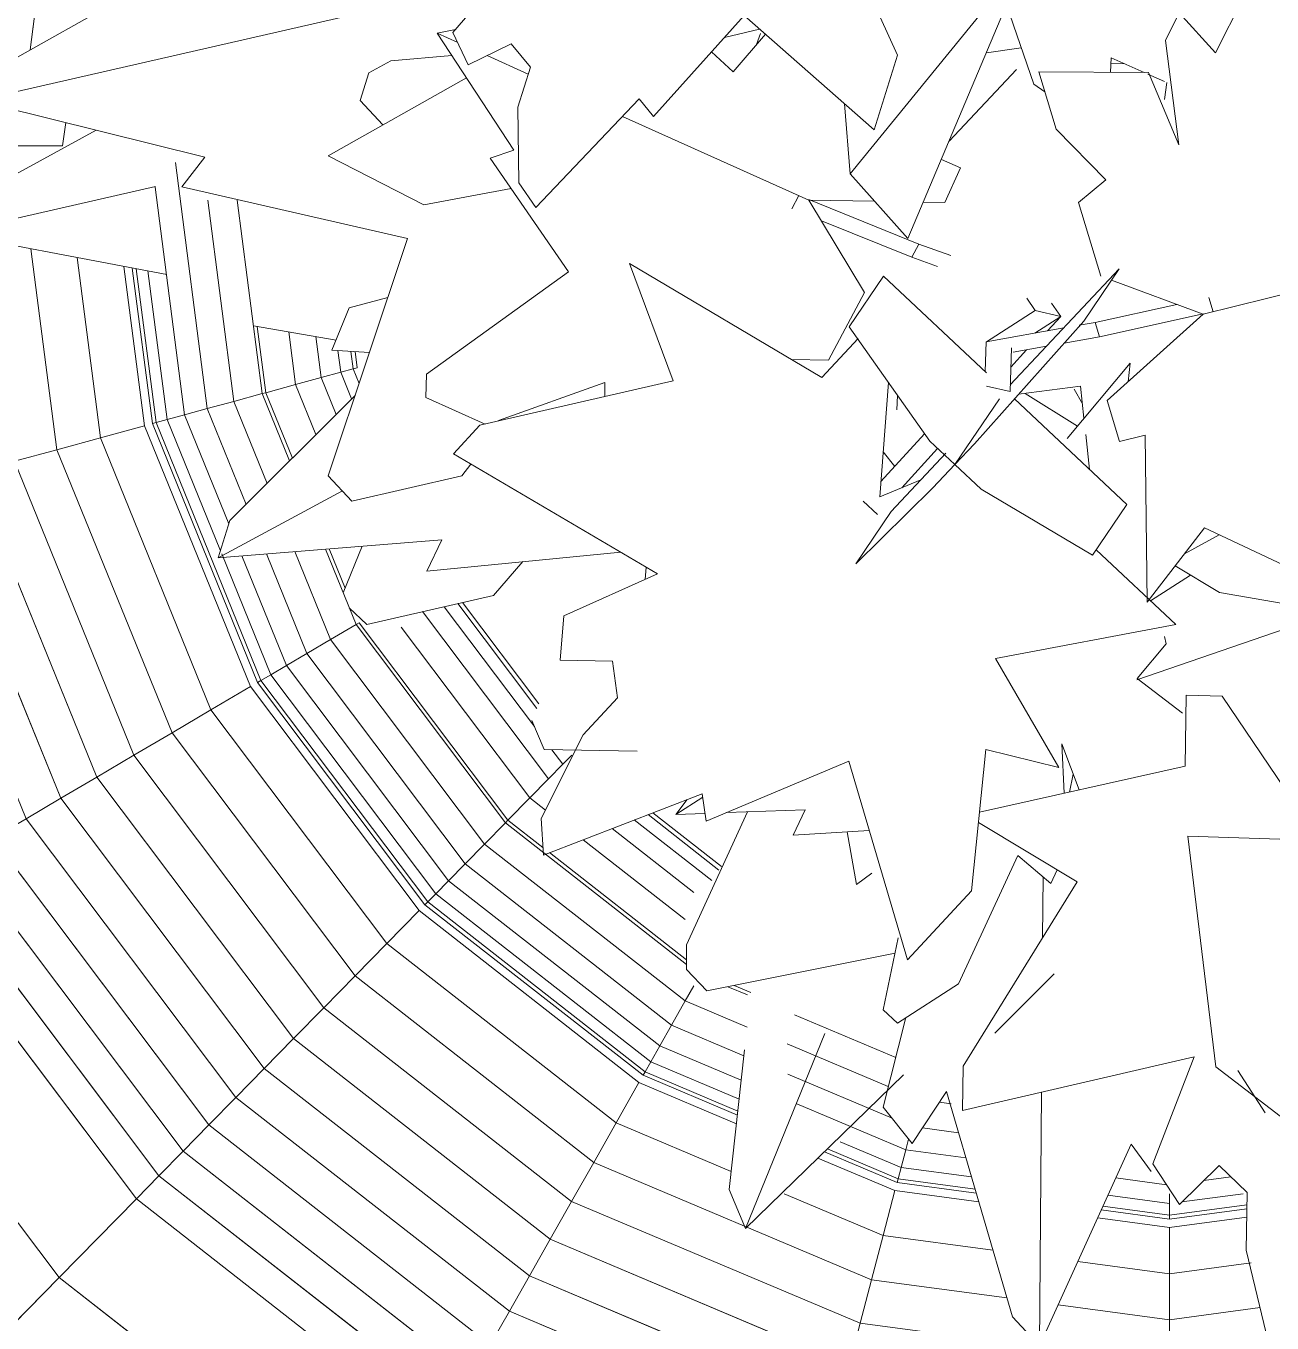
# Model space of a CAD drawing. Header units: metres. Extents: x -217 to -108, y -304 to -188.
# Drawn here: x -162.0442 to -161.9051, y -232.8609 to -232.7161 of the extents above; entities that cross this region are included whole.
import ezdxf

# ---------------------------------------------------------------- set-up
doc = ezdxf.new("R2010")
doc.units = ezdxf.units.M
doc.layers.add('G-IMPT', color=8, linetype='Continuous', lineweight=9)
doc.layers.add('L-PLNT', color=71, linetype='Continuous', lineweight=9)

# ---------------------------------------------------------------- blocks, each defined once
blk = doc.blocks.new('Plant_8135 - FF_Model_ID4695_1_aconitum_dwg_Group_18-V285-Nivel 3')
at = {"layer": 'G-IMPT'}
for p, q in [((13.4728, 18.901), (13.6299, 20.1169)), ((13.6633, 18.3396), (13.681, 18.4764)), ((13.6633, 18.3396), (13.681, 18.4764)), ((13.4002, 18.3396), (13.6633, 18.3396)), ((13.4002, 18.3396), (13.6633, 18.3396)), ((14.3236, 18.2421), (14.5096, 16.8025)), ((14.2043, 18.0985), (14.3765, 16.7662)), ((14.5124, 18.0222), (14.6646, 16.8448)), ((14.6846, 18.0222), (14.8309, 16.8902)), ((14.8309, 16.8902), (14.6846, 18.0222)), ((13.478, 17.7379), (13.6299, 16.5624)), ((13.7477, 17.6866), (13.884, 16.6317)), ((13.884, 16.6317), (13.7477, 17.6866)), ((14.0215, 17.6345), (14.142, 16.7022)), ((14.0706, 17.6252), (14.1883, 16.7148)), ((14.0706, 17.6252), (14.1883, 16.7148)), ((14.0939, 17.6208), (14.2102, 16.7208)), ((14.162, 17.6078), (14.2744, 16.7383)), ((14.162, 17.6078), (14.2744, 16.7383)), ((14.8016, 17.2832), (14.8517, 16.8959)), ((14.9863, 17.2513), (15.026, 16.9435)), ((15.026, 16.9435), (14.9863, 17.2513)), ((15.1448, 17.2238), (15.1758, 16.9844)), ((15.2743, 17.1419), (15.2907, 17.0157)), ((15.3497, 17.1375), (15.3629, 17.0354)), ((15.3754, 17.136), (15.3875, 17.0422)), ((15.3875, 17.0422), (15.3754, 17.136)), ((15.2907, 17.0157), (15.1758, 16.9844)), ((15.3629, 17.0354), (15.2907, 17.0157)), ((15.2907, 17.0157), (15.3541, 16.8598)), ((15.3541, 16.8598), (15.2907, 17.0157)), ((15.3875, 17.0422), (15.3629, 17.0354)), ((15.3629, 17.0354), (15.3977, 16.9498)), ((14.8517, 16.8959), (15.026, 16.9435)), ((15.1758, 16.9844), (15.026, 16.9435)), ((15.1758, 16.9844), (15.026, 16.9435)), ((15.026, 16.9435), (15.1452, 16.6504)), ((15.1452, 16.6504), (15.026, 16.9435)), ((15.1758, 16.9844), (15.2635, 16.7686)), ((15.2635, 16.7686), (15.1758, 16.9844)), ((14.5096, 16.8025), (14.6646, 16.8448)), ((14.6646, 16.8448), (14.8309, 16.8902)), ((14.8596, 16.3652), (14.6646, 16.8448)), ((14.8309, 16.8902), (14.8517, 16.8959)), ((14.991, 16.4964), (14.8309, 16.8902)), ((14.8517, 16.8959), (15.0074, 16.5128)), ((14.3765, 16.7662), (14.5096, 16.8025)), ((14.7371, 16.2428), (14.5096, 16.8025)), ((13.884, 16.6317), (14.142, 16.7022)), ((14.142, 16.7022), (14.7624, 15.1763)), ((14.7624, 15.1763), (14.142, 16.7022)), ((14.1883, 16.7148), (14.2102, 16.7208)), ((14.1883, 16.7148), (14.8039, 15.2007)), ((14.2102, 16.7208), (14.2744, 16.7383)), ((14.2744, 16.7383), (14.2102, 16.7208)), ((14.2102, 16.7208), (14.8235, 15.2122)), ((14.2744, 16.7383), (14.3765, 16.7662)), ((14.2744, 16.7383), (14.5867, 15.9702)), ((14.6358, 16.1284), (14.3765, 16.7662)), ((14.3765, 16.7662), (14.6358, 16.1284)), ((13.6299, 16.5624), (13.884, 16.6317)), ((13.6299, 16.5624), (13.884, 16.6317)), ((13.884, 16.6317), (14.5311, 15.0402)), ((13.884, 16.6317), (14.5311, 15.0402)), ((13.3809, 16.4944), (13.6299, 16.5624)), ((13.6299, 16.5624), (14.3033, 14.9062)), ((14.3033, 14.9062), (13.6299, 16.5624)), ((13.3809, 16.4944), (14.0801, 14.775)), ((13.1384, 16.4282), (13.8626, 14.647)), ((12.9034, 16.3641), (13.6519, 14.5231)), ((12.6772, 16.3023), (13.4491, 14.4039)), ((14.5939, 15.9524), (14.8811, 15.2461)), ((14.9727, 15.3), (14.712, 15.941)), ((15.092, 15.3701), (14.8552, 15.9526)), ((15.2309, 15.4519), (15.0219, 15.9661)), ((15.3801, 15.5396), (15.2008, 15.9805)), ((15.3801, 15.5396), (15.2008, 15.9805)), ((15.2231, 15.9823), (15.3164, 15.7529)), ((15.3164, 15.7529), (15.2231, 15.9823)), ((16.424, 14.9433), (15.8962, 15.644)), ((16.424, 14.9433), (15.8962, 15.644)), ((16.4378, 15.049), (15.9759, 15.6623)), ((15.9759, 15.6623), (16.4378, 15.049)), ((16.449, 15.0765), (16.0031, 15.6685)), ((16.449, 15.0765), (16.0031, 15.6685)), ((16.5061, 14.637), (15.7694, 15.615)), ((15.2309, 15.4519), (15.3801, 15.5396)), ((15.3987, 15.5505), (15.3801, 15.5396)), ((15.3801, 15.5396), (15.3987, 15.5505)), ((16.2536, 14.3798), (15.3801, 15.5396)), ((16.2689, 14.3953), (15.3987, 15.5505)), ((16.3965, 14.5253), (15.6437, 15.5247)), ((15.092, 15.3701), (15.2309, 15.4519)), ((16.1319, 14.2557), (15.2309, 15.4519)), ((14.9727, 15.3), (15.092, 15.3701)), ((16.0184, 14.1401), (15.092, 15.3701)), ((14.8811, 15.2461), (14.9727, 15.3)), ((15.921, 14.0409), (14.9727, 15.3)), ((15.921, 14.0409), (14.9727, 15.3)), ((14.5311, 15.0402), (14.7624, 15.1763)), ((15.7493, 13.866), (14.7624, 15.1763)), ((14.8039, 15.2007), (14.8235, 15.2122)), ((15.7832, 13.9005), (14.8039, 15.2007)), ((14.8235, 15.2122), (14.8811, 15.2461)), ((15.7992, 13.9168), (14.8235, 15.2122)), ((15.8462, 13.9647), (14.8811, 15.2461)), ((14.3033, 14.9062), (14.5311, 15.0402)), ((14.5311, 15.0402), (14.3033, 14.9062)), ((15.5605, 13.6736), (14.5311, 15.0402)), ((14.0801, 14.775), (14.3033, 14.9062)), ((15.3744, 13.4841), (14.3033, 14.9062)), ((16.5902, 14.7226), (16.5264, 14.8073)), ((13.8626, 14.647), (14.0801, 14.775)), ((15.1922, 13.2984), (14.0801, 14.775)), ((16.5902, 14.7226), (16.5061, 14.637)), ((16.6431, 14.7765), (16.5902, 14.7226)), ((16.6431, 14.7765), (16.5902, 14.7226)), ((13.6519, 14.5231), (13.8626, 14.647)), ((15.0146, 13.1175), (13.8626, 14.647)), ((16.5061, 14.637), (16.3965, 14.5253)), ((13.4491, 14.4039), (13.6519, 14.5231)), ((13.6519, 14.5231), (13.4491, 14.4039)), ((14.8426, 12.9423), (13.6519, 14.5231)), ((16.3965, 14.5253), (16.2689, 14.3953)), ((16.4876, 14.4541), (16.3965, 14.5253)), ((17.5037, 14.1037), (17.0893, 14.4277)), ((17.5037, 14.1037), (17.0893, 14.4277)), ((17.5181, 14.1249), (17.1171, 14.4384)), ((17.5181, 14.1249), (17.1171, 14.4384)), ((13.2552, 14.2898), (13.4491, 14.4039)), ((14.677, 12.7736), (13.4491, 14.4039)), ((16.1319, 14.2557), (16.2536, 14.3798)), ((16.2689, 14.3953), (16.2536, 14.3798)), ((17.3138, 13.551), (16.2536, 14.3798)), ((16.4732, 14.2355), (16.2689, 14.3953)), ((16.4732, 14.2355), (16.2689, 14.3953)), ((17.3565, 13.9721), (16.8779, 14.3463)), ((17.3565, 13.9721), (16.8779, 14.3463)), ((17.4615, 14.0415), (17.0077, 14.3963)), ((17.0077, 14.3963), (17.4615, 14.0415)), ((14.5187, 12.6123), (13.2552, 14.2898)), ((17.3067, 13.8138), (16.7088, 14.2812)), ((17.3067, 13.8138), (16.7088, 14.2812)), ((16.0184, 14.1401), (16.1319, 14.2557)), ((17.306, 13.3379), (16.1319, 14.2557)), ((17.314, 13.5783), (16.5118, 14.2053)), ((17.314, 13.5783), (16.5118, 14.2053)), ((14.3685, 12.4592), (13.0712, 14.1816)), ((15.921, 14.0409), (16.0184, 14.1401)), ((17.2258, 13.1963), (16.0184, 14.1401)), ((17.2258, 13.1963), (16.0184, 14.1401)), ((14.227, 12.3151), (12.8979, 14.0796)), ((15.8462, 13.9647), (15.921, 14.0409)), ((17.1569, 13.0748), (15.921, 14.0409)), ((17.1569, 13.0748), (15.921, 14.0409)), ((14.095, 12.1806), (12.7363, 13.9846)), ((15.7992, 13.9168), (15.8462, 13.9647)), ((17.104, 12.9815), (15.8462, 13.9647)), ((15.7832, 13.9005), (15.7992, 13.9168)), ((17.0595, 12.9028), (15.7832, 13.9005)), ((17.0595, 12.9028), (15.7832, 13.9005)), ((17.0708, 12.9228), (15.7992, 13.9168)), ((15.5605, 13.6736), (15.7493, 13.866)), ((15.7493, 13.866), (17.0355, 12.8606)), ((17.0355, 12.8606), (15.7493, 13.866)), ((13.6425, 11.7197), (12.1821, 13.6586)), ((13.6425, 11.7197), (12.1821, 13.6586)), ((15.3744, 13.4841), (15.5605, 13.6736)), ((15.5605, 13.6736), (16.902, 12.6249)), ((16.902, 12.6249), (15.5605, 13.6736)), ((15.1922, 13.2984), (15.3744, 13.4841)), ((15.3744, 13.4841), (16.7704, 12.3928)), ((16.7704, 12.3928), (15.3744, 13.4841)), ((17.306, 13.3379), (17.3565, 13.4271)), ((17.6699, 13.3726), (17.5554, 13.4209)), ((17.5554, 13.4209), (17.6699, 13.3726)), ((17.6896, 13.3878), (17.5932, 13.4285)), ((17.6896, 13.3878), (17.5932, 13.4285)), ((15.0146, 13.1175), (15.1922, 13.2984)), ((15.1922, 13.2984), (16.6415, 12.1654)), ((17.2258, 13.1963), (17.306, 13.3379)), ((17.6676, 13.1853), (17.306, 13.3379)), ((18.5376, 13.0064), (17.9447, 13.2566)), ((17.9447, 13.2566), (18.5376, 13.0064)), ((17.1569, 13.0748), (17.2258, 13.1963)), ((17.2258, 13.1963), (17.1569, 13.0748)), ((17.6493, 13.0176), (17.2258, 13.1963)), ((17.6493, 13.0176), (17.2258, 13.1963)), ((14.8426, 12.9423), (15.0146, 13.1175)), ((15.0146, 13.1175), (16.516, 11.9439)), ((17.104, 12.9815), (17.1569, 13.0748)), ((17.6337, 12.8736), (17.1569, 13.0748)), ((18.4945, 12.8364), (17.9019, 13.0864)), ((18.4945, 12.8364), (17.9019, 13.0864)), ((17.0708, 12.9228), (17.104, 12.9815)), ((17.6216, 12.7631), (17.104, 12.9815)), ((14.677, 12.7736), (14.8426, 12.9423)), ((14.8426, 12.9423), (16.3944, 11.7293)), ((17.0595, 12.9028), (17.0708, 12.9228)), ((17.0708, 12.9228), (17.0595, 12.9028)), ((17.6115, 12.6699), (17.0595, 12.9028)), ((17.6115, 12.6699), (17.0595, 12.9028)), ((17.6141, 12.6936), (17.0708, 12.9228)), ((17.6141, 12.6936), (17.0708, 12.9228)), ((18.516, 12.6519), (17.9067, 12.909)), ((18.516, 12.6519), (17.9067, 12.909)), ((16.902, 12.6249), (17.0355, 12.8606)), ((16.902, 12.6249), (17.0355, 12.8606)), ((17.0355, 12.8606), (17.606, 12.6199)), ((17.0355, 12.8606), (17.606, 12.6199)), ((14.5187, 12.6123), (14.677, 12.7736)), ((14.677, 12.7736), (16.2773, 11.5227)), ((14.677, 12.7736), (16.2773, 11.5227)), ((18.5961, 12.4674), (17.959, 12.7363)), ((18.8614, 12.7357), (18.7935, 12.7448)), ((18.8614, 12.7357), (18.7935, 12.7448)), ((14.3685, 12.4592), (14.5187, 12.6123)), ((14.5187, 12.6123), (16.1653, 11.3252)), ((16.7704, 12.3928), (16.902, 12.6249)), ((16.7704, 12.3928), (16.902, 12.6249)), ((16.902, 12.6249), (17.5757, 12.3407)), ((17.5757, 12.3407), (16.902, 12.6249)), ((18.5961, 12.4674), (18.6126, 12.5301)), ((18.9057, 12.5663), (18.694, 12.5947)), ((18.9057, 12.5663), (18.694, 12.5947)), ((14.227, 12.3151), (14.3685, 12.4592)), ((14.3685, 12.4592), (16.0591, 11.1377)), ((18.5457, 12.2757), (18.1202, 12.4552)), ((18.5516, 12.298), (18.1379, 12.4725)), ((18.5516, 12.298), (18.1379, 12.4725)), ((18.5688, 12.3634), (18.2131, 12.5135)), ((18.5688, 12.3634), (18.5961, 12.4674)), ((18.9484, 12.4202), (18.5961, 12.4674)), ((18.5961, 12.4674), (18.9484, 12.4202)), ((16.6415, 12.1654), (16.7704, 12.3928)), ((16.7704, 12.3928), (18.3961, 11.7068)), ((18.3961, 11.7068), (16.7704, 12.3928)), ((18.0827, 12.4187), (18.5333, 12.2286)), ((18.0827, 12.4187), (18.5333, 12.2286)), ((14.095, 12.1806), (14.227, 12.3151)), ((14.227, 12.3151), (15.959, 10.9611)), ((18.5457, 12.2757), (18.5516, 12.298)), ((18.5516, 12.298), (18.5688, 12.3634)), ((18.5688, 12.3634), (18.5516, 12.298)), ((19.0018, 12.2376), (18.5516, 12.298)), ((18.9812, 12.3081), (18.5688, 12.3634)), ((18.9812, 12.3081), (18.5688, 12.3634)), ((20.122, 12.2628), (19.8254, 12.3026)), ((19.8254, 12.3026), (20.122, 12.2628)), ((20.4993, 12.3084), (20.3396, 12.287)), ((20.4993, 12.3084), (20.3396, 12.287)), ((18.4642, 11.9657), (18.5333, 12.2286)), ((19.0237, 12.1628), (18.5333, 12.2286)), ((19.0088, 12.2136), (18.5457, 12.2757)), ((19.0088, 12.2136), (18.5457, 12.2757)), ((13.6425, 11.7197), (14.095, 12.1806)), ((14.095, 12.1806), (13.6425, 11.7197)), ((15.8657, 10.7964), (14.095, 12.1806)), ((15.8657, 10.7964), (14.095, 12.1806)), ((16.516, 11.9439), (16.6415, 12.1654)), ((16.6415, 12.1654), (18.3294, 11.4532)), ((17.8848, 12.2102), (18.4642, 11.9657)), ((18.4642, 11.9657), (17.8848, 12.2102)), ((20.1406, 12.1526), (19.7792, 12.201)), ((20.1406, 12.1526), (20.1406, 12.2102)), ((20.1406, 12.0849), (20.1406, 12.1526)), ((20.5927, 12.1455), (20.1406, 12.0849)), ((20.5927, 12.1455), (20.1406, 12.0849)), ((20.5702, 12.2102), (20.2128, 12.1623)), ((20.5702, 12.2102), (20.2128, 12.1623)), ((20.1406, 12.013), (19.7194, 12.0695)), ((20.1406, 12.013), (19.7194, 12.0695)), ((20.1406, 12.0618), (19.7403, 12.1155)), ((20.1406, 12.0849), (19.7502, 12.1372)), ((20.5925, 12.1224), (20.1406, 12.0618)), ((20.5925, 12.1224), (20.1406, 12.0618)), ((20.1406, 12.0618), (20.1406, 12.0849)), ((20.5918, 12.0735), (20.1406, 12.013)), ((20.5918, 12.0735), (20.1406, 12.013)), ((20.1406, 11.7409), (20.1406, 12.013)), ((16.3944, 11.7293), (16.516, 11.9439)), ((16.516, 11.9439), (18.2644, 11.2061)), ((18.3961, 11.7068), (18.4642, 11.9657)), ((18.4642, 11.9657), (18.3961, 11.7068)), ((19.1065, 11.8796), (18.4642, 11.9657)), ((19.1065, 11.8796), (18.4642, 11.9657)), ((20.1406, 11.7409), (19.6027, 11.813)), ((20.6183, 11.8049), (20.1406, 11.7409)), ((20.6183, 11.8049), (20.1406, 11.7409)), ((13.2707, 11.3408), (13.6425, 11.7197)), ((15.5457, 10.2319), (13.6425, 11.7197)), ((16.2773, 11.5227), (16.3944, 11.7293)), ((16.3944, 11.7293), (18.2014, 10.9667)), ((18.3294, 11.4532), (18.3961, 11.7068)), ((19.1881, 11.6006), (18.3961, 11.7068)), ((20.1406, 11.4729), (20.1406, 11.7409)), ((20.1406, 11.4729), (19.4877, 11.5604)), ((20.6703, 11.5439), (20.1406, 11.4729)), ((20.6703, 11.5439), (20.1406, 11.4729)), ((16.1653, 11.3252), (16.2773, 11.5227)), ((16.2773, 11.5227), (16.1653, 11.3252)), ((16.2773, 11.5227), (18.1408, 10.7363)), ((20.1406, 11.2103), (20.1406, 11.4729))]:
    blk.add_line(p, q, dxfattribs=at)
at = {"layer": 'G-IMPT', "flags": 128}
for points in [[(13.4728, 18.901), (13.6299, 20.1169), (13.3809, 20.1848)], [(10.9509, 18.3396), (10.425, 18.3396), (10.7561, 15.7779), (10.3671, 15.6717), (11.3779, 13.1856), (11.7267, 13.3907), (13.2707, 11.3408), (13.6425, 11.7197), (15.5457, 10.2319), (15.2828, 9.7679), (17.626, 8.7791), (17.7621, 9.2966)], [(14.3236, 18.2421), (14.5096, 16.8025), (14.6646, 16.8448), (14.8596, 16.3652)], [(14.2043, 18.0985), (14.3765, 16.7662), (14.5096, 16.8025), (14.7371, 16.2428)], [(14.991, 16.4964), (14.8309, 16.8902), (14.6646, 16.8448), (14.5124, 18.0222)], [(14.3033, 14.9062), (14.0801, 14.775), (13.3809, 16.4944), (13.6299, 16.5624), (13.478, 17.7379)], [(14.0215, 17.6345), (14.142, 16.7022), (13.884, 16.6317)], [(14.8235, 15.2122), (14.8039, 15.2007), (14.1883, 16.7148), (14.2102, 16.7208), (14.0939, 17.6208)], [(14.8016, 17.2832), (14.8517, 16.8959), (14.8309, 16.8902)], [(15.2907, 17.0157), (15.1758, 16.9844), (15.1448, 17.2238)], [(15.3977, 16.9498), (15.3629, 17.0354), (15.2907, 17.0157), (15.2743, 17.1419)], [(15.3497, 17.1375), (15.3629, 17.0354), (15.3875, 17.0422)], [(15.0074, 16.5128), (14.8517, 16.8959), (15.026, 16.9435)], [(14.2102, 16.7208), (14.8235, 15.2122), (14.8811, 15.2461), (15.8462, 13.9647), (15.921, 14.0409), (16.0184, 14.1401)], [(14.5867, 15.9702), (14.2744, 16.7383), (14.3765, 16.7662)], [(14.0801, 14.775), (13.8626, 14.647), (13.1384, 16.4282), (13.3809, 16.4944)], [(13.8626, 14.647), (13.6519, 14.5231), (12.9034, 16.3641)], [(14.5187, 12.6123), (14.3685, 12.4592), (13.0712, 14.1816), (12.8979, 14.0796), (12.0624, 16.1345), (12.2557, 16.1873)], [(11.8821, 16.0853), (12.7363, 13.9846), (12.8979, 14.0796), (14.227, 12.3151), (14.3685, 12.4592), (16.0591, 11.1377)], [(14.9727, 15.3), (14.8811, 15.2461), (14.5939, 15.9524)], [(14.712, 15.941), (14.9727, 15.3), (15.092, 15.3701)], [(14.8552, 15.9526), (15.092, 15.3701), (15.2309, 15.4519)], [(15.0219, 15.9661), (15.2309, 15.4519), (15.3801, 15.5396), (16.2536, 14.3798)], [(16.4876, 14.4541), (16.3965, 14.5253), (16.5061, 14.637), (15.7694, 15.615)], [(16.2536, 14.3798), (16.2689, 14.3953), (15.3987, 15.5505)], [(16.2689, 14.3953), (16.3965, 14.5253), (15.6437, 15.5247)], [(15.2309, 15.4519), (16.1319, 14.2557), (16.2536, 14.3798), (17.3138, 13.551)], [(15.092, 15.3701), (16.0184, 14.1401), (16.1319, 14.2557)], [(14.5311, 15.0402), (14.7624, 15.1763), (15.7493, 13.866)], [(14.8039, 15.2007), (15.7832, 13.9005), (15.7992, 13.9168), (17.0708, 12.9228), (17.104, 12.9815), (17.6216, 12.7631)], [(17.6337, 12.8736), (17.1569, 13.0748), (17.104, 12.9815), (15.8462, 13.9647), (15.7992, 13.9168), (14.8235, 15.2122)], [(15.7493, 13.866), (15.5605, 13.6736), (14.5311, 15.0402)], [(15.5605, 13.6736), (15.3744, 13.4841), (14.3033, 14.9062)], [(16.5061, 14.637), (16.5902, 14.7226), (16.5264, 14.8073)], [(15.3744, 13.4841), (15.1922, 13.2984), (14.0801, 14.775)], [(15.1922, 13.2984), (15.0146, 13.1175), (13.8626, 14.647)], [(16.3944, 11.7293), (16.516, 11.9439), (15.0146, 13.1175), (14.8426, 12.9423), (13.6519, 14.5231)], [(14.8426, 12.9423), (14.677, 12.7736), (13.4491, 14.4039)], [(13.2552, 14.2898), (14.5187, 12.6123), (14.677, 12.7736)], [(16.1319, 14.2557), (17.306, 13.3379), (17.3565, 13.4271)], [(15.959, 10.9611), (14.227, 12.3151), (14.095, 12.1806), (12.7363, 13.9846)], [(16.516, 11.9439), (16.6415, 12.1654), (15.1922, 13.2984)], [(17.6676, 13.1853), (17.306, 13.3379), (17.2258, 13.1963)], [(18.2014, 10.9667), (18.1408, 10.7363), (16.2773, 11.5227), (16.3944, 11.7293), (14.8426, 12.9423)], [(18.6126, 12.5301), (18.5961, 12.4674), (17.959, 12.7363)], [(20.1406, 10.24), (18.0829, 10.516), (18.0279, 10.3069), (16.0591, 11.1377), (16.1653, 11.3252), (14.5187, 12.6123)], [(19.0018, 12.2376), (18.5516, 12.298), (18.5457, 12.2757), (18.1202, 12.4552)], [(18.2131, 12.5135), (18.5688, 12.3634), (18.5961, 12.4674)], [(19.1881, 11.6006), (18.3961, 11.7068), (18.3294, 11.4532), (16.6415, 12.1654), (16.7704, 12.3928)], [(19.0237, 12.1628), (18.5333, 12.2286), (18.4642, 11.9657)], [(20.1406, 12.1526), (20.1406, 12.0849), (19.7502, 12.1372)], [(20.1406, 12.2102), (20.1406, 12.1526), (19.7792, 12.201)], [(20.1406, 12.0849), (20.1406, 12.0618), (19.7403, 12.1155)], [(20.1406, 12.013), (20.1406, 11.7409), (19.6027, 11.813)], [(18.3294, 11.4532), (18.2644, 11.2061), (16.516, 11.9439)], [(18.2644, 11.2061), (18.2014, 10.9667), (16.3944, 11.7293)], [(20.1406, 11.7409), (20.1406, 11.4729), (19.4877, 11.5604)], [(20.1406, 11.4729), (20.1406, 11.2103), (18.3294, 11.4532)]]:
    blk.add_lwpolyline(points, dxfattribs=at)
blk = doc.blocks.new('Plant_8135 - FF_Model_ID4695_1_aconitum_dwg_Group_19-V286-Nivel 3')
blk.add_blockref('Plant_8135 - FF_Model_ID4695_1_aconitum_dwg_Group_18-V285-Nivel 3', (0, 0))
blk = doc.blocks.new('Plant_8135 - FF_Model_ID4695_1_aconitum_dwg_leaf2-447940-Nivel 3')
at = {"layer": 'G-IMPT'}
for p, q in [((-0.03009, 0.0692), (-0.04077, 0.06534)), ((-0.03009, 0.0692), (-0.02148, 0.06717)), ((-0.03009, 0.0692), (-0.02626, 0.06206)), ((-0.03368, 0.05834), (-0.04077, 0.06534)), ((0.01426, 0.04471), (0.02508, 0.03624)), ((-0.00932, 0.01102), (-0.0108, 0.011)), ((0.01784, 0.01044), (0.0169, 0.00466)), ((-0.00455, 0.00891), (-0.00483, 0.007)), ((0.0169, 0.00466), (0.01267, 0.00772))]:
    blk.add_line(p, q, dxfattribs=at)
blk = doc.blocks.new('Plant_8135 - FF_Model_ID4695_1_aconitum_dwg_Group_9-V259-Nivel 3')
at = {"layer": 'G-IMPT'}
for p, q in [((0.03319, 0.05437), (0.03229, 0.05604)), ((0.03187, 0.05366), (0.03319, 0.05437)), ((0.01964, 0.04925), (0.02635, 0.05285)), ((0.02635, 0.05285), (0.01964, 0.04925)), ((0.02053, 0.04758), (0.02813, 0.05165)), ((0.02053, 0.04758), (0.02813, 0.05165)), ((0.02053, 0.04758), (0.01964, 0.04925)), ((0.02053, 0.04758), (0.01964, 0.04925)), ((0.01623, 0.04527), (0.01464, 0.04442)), ((0.01464, 0.04442), (0.01623, 0.04527)), ((0.0064, 0.04216), (0.00731, 0.04049))]:
    blk.add_line(p, q, dxfattribs=at)
at = {"layer": 'G-IMPT', "flags": 128}
blk.add_lwpolyline([(0.03187, 0.05366), (0.03319, 0.05437), (0.03229, 0.05604)], dxfattribs=at)
blk.add_blockref('Plant_8135 - FF_Model_ID4695_1_aconitum_dwg_leaf2-447940-Nivel 3', (0, 0))
blk = doc.blocks.new('Plant_8135 - FF_Model_ID4695_1_aconitum_dwg_Group_12-V288-Nivel 3')
at = {"layer": 'G-IMPT'}
for p, q in [((-0.02018, -0.01516), (-0.01924, -0.01654)), ((-0.02018, -0.01516), (-0.01924, -0.01654)), ((-0.01742, -0.0157), (-0.01639, -0.01721)), ((-0.01924, -0.01654), (-0.02468, -0.02001)), ((-0.01924, -0.01654), (-0.02468, -0.02001)), ((-0.01639, -0.01721), (-0.0193, -0.01906)), ((-0.01639, -0.01721), (-0.01924, -0.01654)), ((-0.01789, -0.01881), (-0.01639, -0.01721)), ((-0.02484, -0.02333), (-0.02473, -0.02004)), ((-0.02473, -0.02004), (-0.02484, -0.02333)), ((-0.02189, -0.02071), (-0.02206, -0.02558)), ((-0.02189, -0.02071), (-0.02206, -0.02558)), ((-0.02468, -0.02496), (-0.02206, -0.02558)), ((-0.02468, -0.02496), (-0.02206, -0.02558))]:
    blk.add_line(p, q, dxfattribs=at)
at = {"layer": 'G-IMPT', "flags": 128}
blk.add_lwpolyline([(-0.01742, -0.0157), (-0.01639, -0.01721), (-0.0193, -0.01906)], dxfattribs=at)
blk = doc.blocks.new('Plant_8135 - FF_Model_ID4695_1_aconitum_dwg_leaf3-V220-Nivel 3')
at = {"layer": 'G-IMPT'}
for p, q in [((-0.03676, 0.02379), (-0.03332, 0.01799)), ((-0.08599, 0.01441), (-0.08396, 0.01484)), ((-0.08599, 0.01441), (-0.07743, 0.00137)), ((-0.08371, 0.01339), (-0.08599, 0.01441)), ((-0.05298, 0.01012), (-0.04937, 0.01429)), ((-0.07584, 0.00985), (-0.08043, 0.01191)), ((-0.05298, 0.01012), (-0.05538, 0.01233)), ((-0.0247, 0.01222), (-0.0208, 0.01278)), ((-0.02886, 0.00235), (-0.02135, 0.01037)), ((-0.04451, -0.00421), (-0.06533, 0.00513)), ((-0.07743, 0.00137), (-0.08008, 0.00048)), ((-0.07135, -0.0122), (-0.08008, 0.00048)), ((-0.02759, -0.00062), (-0.02971, 0.00033)), ((-0.02759, -0.00062), (-0.02932, -0.00447)), ((-0.04451, -0.00421), (-0.03717, -0.00434)), ((-0.04451, -0.00421), (-0.03829, -0.01453)), ((-0.03172, -0.00443), (-0.02932, -0.00447)), ((-0.07135, -0.0122), (-0.08718, -0.02365)), ((-0.04234, -0.02208), (-0.03829, -0.01453)), ((-0.04234, -0.02208), (-0.04645, -0.02201)), ((-0.08718, -0.02365), (-0.08726, -0.02623)), ((-0.06729, -0.02458), (-0.07916, -0.02879)), ((-0.06729, -0.02458), (-0.06728, -0.02614)), ((-0.08065, -0.0292), (-0.08726, -0.02623))]:
    blk.add_line(p, q, dxfattribs=at)
blk = doc.blocks.new('Plant_8135 - FF_Model_ID4695_1_aconitum_dwg_Group_6-V263-Nivel 3')
at = {"layer": 'G-IMPT'}
for p, q in [((-0.04565, -0.0037), (-0.04643, -0.00518)), ((-0.03224, -0.00912), (-0.04451, -0.00416)), ((-0.03303, -0.01059), (-0.04312, -0.00651)), ((-0.04312, -0.00651), (-0.03303, -0.01059)), ((-0.03224, -0.00912), (-0.03303, -0.01059)), ((-0.03224, -0.00912), (-0.02866, -0.01038)), ((-0.03224, -0.00912), (-0.02866, -0.01038)), ((-0.03014, -0.01161), (-0.03303, -0.01059))]:
    blk.add_line(p, q, dxfattribs=at)
at = {"layer": 'G-IMPT', "flags": 128}
blk.add_lwpolyline([(-0.03014, -0.01161), (-0.03303, -0.01059), (-0.03224, -0.00912), (-0.04451, -0.00416)], dxfattribs=at)
blk.add_blockref('Plant_8135 - FF_Model_ID4695_1_aconitum_dwg_leaf3-V220-Nivel 3', (0, 0))
blk = doc.blocks.new('Plant_8135 - FF_Model_ID4695_1_aconitum_dwg_leaf3-V150-Nivel 3')
at = {"layer": 'G-IMPT'}
for p, q in [((0.00664, 0.02368), (0.01336, 0.02535)), ((0.0151, 0.02332), (0.01336, 0.02535)), ((0.00088, 0.01223), (0.00664, 0.02368)), ((0.01226, 0.00512), (0.0151, 0.02332)), ((-0.00471, 0.01361), (-0.00318, 0.01667)), ((0.00088, 0.01223), (-0.00318, 0.01667)), ((-0.00322, 0.00197), (-0.00471, 0.01361)), ((-0.01883, 0.0101), (-0.0169, 0.00372)), ((-0.01883, 0.0101), (-0.00659, 0.01004)), ((-0.00659, 0.01004), (-0.00322, 0.00197)), ((0.01226, 0.00512), (0.02703, 0.00054)), ((-0.01137, -0.00195), (-0.0169, 0.00372)), ((0.02585, -0.00172), (0.02703, 0.00054)), ((-0.01441, -0.00449), (-0.01137, -0.00195)), ((0.04076, -0.00667), (0.02585, -0.00172)), ((-0.01441, -0.00449), (-0.01192, -0.0127)), ((-0.0005, -0.01695), (0.04076, -0.00667)), ((0.04076, -0.00667), (0.03874, -0.00974)), ((0.02415, -0.01972), (0.03874, -0.00974)), ((-0.0005, -0.01695), (-0.01072, -0.01314)), ((-0.0005, -0.01695), (-0.01121, -0.02658)), ((0.02415, -0.01972), (0.02711, -0.02217)), ((0.0246, -0.02554), (0.02711, -0.02217)), ((0.01498, -0.02426), (0.01593, -0.04434)), ((0.01498, -0.02426), (0.0246, -0.02554)), ((-0.00983, -0.03114), (-0.01121, -0.02658)), ((-0.00983, -0.03114), (-0.00699, -0.03043)), ((-0.00699, -0.03043), (-0.00674, -0.04906)), ((-0.00037, -0.04078), (-0.00674, -0.04906)), ((0.01289, -0.04701), (-0.00037, -0.04078)), ((0.01593, -0.04434), (0.01442, -0.04663)), ((0.01289, -0.04701), (0.01442, -0.04663))]:
    blk.add_line(p, q, dxfattribs=at)
blk = doc.blocks.new('Plant_8135 - FF_Model_ID4695_1_aconitum_dwg_Group_6-V264-Nivel 3')
at = {"layer": 'G-IMPT'}
for p, q in [((-0.01256, -0.01785), (-0.00344, -0.01585)), ((-0.00344, -0.01585), (-0.01256, -0.01785)), ((0.00063, -0.01667), (0.00014, -0.01507)), ((-0.01208, -0.01945), (-0.0005, -0.01691)), ((-0.02473, -0.02004), (-0.01607, -0.01848)), ((-0.02473, -0.02004), (-0.01607, -0.01848)), ((-0.01434, -0.01817), (-0.01256, -0.01785)), ((-0.01434, -0.01817), (-0.01256, -0.01785)), ((-0.01208, -0.01945), (-0.01256, -0.01785)), ((-0.01208, -0.01945), (-0.016, -0.02016)), ((-0.01208, -0.01945), (-0.016, -0.02016)), ((-0.01798, -0.02051), (-0.02172, -0.02119)), ((-0.01798, -0.02051), (-0.02172, -0.02119))]:
    blk.add_line(p, q, dxfattribs=at)
at = {"layer": 'G-IMPT', "flags": 128}
blk.add_lwpolyline([(-0.01256, -0.01785), (-0.01208, -0.01945), (-0.0005, -0.01691)], dxfattribs=at)
blk.add_blockref('Plant_8135 - FF_Model_ID4695_1_aconitum_dwg_leaf3-V150-Nivel 3', (0, 0))
blk = doc.blocks.new('Plant_8135 - FF_Model_ID4695_1_aconitum_dwg_leaf2-V152-Nivel 3')
at = {"layer": 'G-IMPT'}
for p, q in [((-0.01452, -0.02942), (-0.02037, -0.02578)), ((0.02784, -0.03168), (0.03026, -0.0326)), ((-0.00791, -0.05775), (0.00865, -0.05204)), ((0.01968, -0.05606), (0.01933, -0.05837)), ((-0.01501, -0.06827), (-0.01542, -0.07026)), ((-0.04023, -0.07472), (-0.0392, -0.08058)), ((-0.0375, -0.07932), (-0.0392, -0.08058))]:
    blk.add_line(p, q, dxfattribs=at)
blk = doc.blocks.new('Plant_8135 - FF_Model_ID4695_1_aconitum_dwg_Group_9-V223-Nivel 3')
blk.add_blockref('Plant_8135 - FF_Model_ID4695_1_aconitum_dwg_leaf2-V152-Nivel 3', (0, 0))
blk = doc.blocks.new('Plant_8135 - FF_Model_ID4695_1_aconitum_dwg_leaf1-V154-Nivel 3')
at = {"layer": 'G-IMPT'}
for p, q in [((-0.03057, 0.08803), (-0.03242, 0.09083)), ((-0.03057, 0.08803), (-0.02868, 0.08135)), ((-0.02607, 0.08029), (-0.02868, 0.08135)), ((-0.05467, 0.06623), (-0.05208, 0.0791)), ((-0.05603, 0.05944), (-0.05528, 0.06318)), ((-0.06293, 0.06075), (-0.06508, 0.06129)), ((0.02031, 0.04951), (0.01659, 0.05019)), ((0.01558, 0.04368), (0.026, 0.04846)), ((0.026, 0.04846), (0.02315, 0.04898)), ((-0.05395, 0.01392), (-0.05002, 0.01486))]:
    blk.add_line(p, q, dxfattribs=at)
blk = doc.blocks.new('Plant_8135 - FF_Model_ID4695_1_aconitum_dwg_Group_8-V224-Nivel 3')
blk.add_blockref('Plant_8135 - FF_Model_ID4695_1_aconitum_dwg_leaf1-V154-Nivel 3', (0, 0))
blk = doc.blocks.new('Plant_8135 - FF_Model_ID4695_1_aconitum_dwg_leaf1-V156-Nivel 3')
at = {"layer": 'G-IMPT'}
for p, q in [((-0.04307, -0.02402), (-0.06452, -0.01127)), ((-0.06452, -0.01127), (-0.05966, -0.02439)), ((-0.04307, -0.02402), (-0.03903, -0.01965)), ((-0.05966, -0.02439), (-0.08125, -0.02934)), ((-0.03563, -0.02458), (-0.0366, -0.03731)), ((-0.08125, -0.02934), (-0.08419, -0.03252)), ((-0.0614, -0.0459), (-0.08419, -0.03252)), ((-0.0366, -0.03731), (-0.03201, -0.03544)), ((-0.00354, -0.05157), (-0.01244, -0.04322)), ((-0.0614, -0.0459), (-0.07187, -0.0506)), ((-0.07187, -0.0506), (-0.07229, -0.05555)), ((-0.00354, -0.05157), (-0.02367, -0.05537)), ((-0.06644, -0.05567), (-0.07229, -0.05555)), ((-0.06644, -0.05567), (-0.06589, -0.05974)), ((-0.02367, -0.05537), (-0.01662, -0.06753)), ((-0.06972, -0.06388), (-0.06589, -0.05974)), ((-0.06972, -0.06388), (-0.07441, -0.07323)), ((-0.02476, -0.0655), (-0.02637, -0.08128)), ((-0.01662, -0.06753), (-0.02476, -0.0655)), ((-0.04007, -0.06682), (-0.05599, -0.07351)), ((-0.04007, -0.06682), (-0.03352, -0.089)), ((-0.05641, -0.07046), (-0.07415, -0.07729)), ((-0.05641, -0.07046), (-0.05599, -0.07351)), ((-0.07415, -0.07729), (-0.07441, -0.07323)), ((-0.02637, -0.08128), (-0.03352, -0.089))]:
    blk.add_line(p, q, dxfattribs=at)
blk = doc.blocks.new('Plant_8135 - FF_Model_ID4695_1_aconitum_dwg_Group_5-V225-Nivel 3')
at = {"layer": 'G-IMPT'}
for p, q in [((-0.02021, -0.02091), (-0.02196, -0.02287)), ((-0.02021, -0.02091), (-0.02196, -0.02287)), ((-0.0316, -0.03028), (-0.03647, -0.03561)), ((-0.03647, -0.03561), (-0.0316, -0.03028)), ((-0.03015, -0.03193), (-0.03413, -0.0363)), ((-0.03413, -0.0363), (-0.03015, -0.03193)), ((-0.03846, -0.0378), (-0.03686, -0.0393))]:
    blk.add_line(p, q, dxfattribs=at)
blk.add_blockref('Plant_8135 - FF_Model_ID4695_1_aconitum_dwg_leaf1-V156-Nivel 3', (0, 0))
blk = doc.blocks.new('Plant_8135 - FF_Model_ID4695_1_aconitum_dwg_leaf1-V168-Nivel 3')
at = {"layer": 'G-IMPT'}
for p, q in [((-0.07196, 0.04495), (-0.07029, 0.05034)), ((-0.06673, 0.04975), (-0.0612, 0.03837)), ((-0.0612, 0.03837), (-0.05322, 0.04706)), ((-0.0285, 0.04212), (-0.05322, 0.04706)), ((-0.07196, 0.04495), (-0.09464, 0.04495)), ((-0.09464, 0.04495), (-0.08524, 0.03782)), ((-0.0285, 0.04212), (-0.04323, 0.03115)), ((-0.08524, 0.03782), (-0.10067, 0.02544)), ((-0.04323, 0.03115), (-0.03246, 0.0256)), ((-0.10067, 0.02544), (-0.10174, 0.022)), ((-0.03246, 0.0256), (-0.0399, 0.02364)), ((-0.0399, 0.02364), (-0.03464, 0.01198)), ((-0.07771, 0.02212), (-0.10174, 0.022)), ((-0.07771, 0.02212), (-0.08424, 0.01451)), ((-0.05175, 0.01638), (-0.06186, 0.00513)), ((-0.05175, 0.01638), (-0.03722, 0.00364)), ((-0.08424, 0.01451), (-0.08253, 0.01089)), ((-0.07774, 0.01323), (-0.08253, 0.01089)), ((-0.07774, 0.01323), (-0.0756, 0.01062)), ((-0.03464, 0.01198), (-0.03722, 0.00364)), ((-0.07699, 0.00615), (-0.0756, 0.01062)), ((-0.07699, 0.00615), (-0.0769, -0.0023)), ((-0.06347, 0.00708), (-0.075, -0.00502)), ((-0.06347, 0.00708), (-0.06186, 0.00513)), ((-0.075, -0.00502), (-0.0769, -0.0023))]:
    blk.add_line(p, q, dxfattribs=at)
blk = doc.blocks.new('Plant_8135 - FF_Model_ID4695_1_aconitum_dwg_Group_5-V291-Nivel 3')
at = {"layer": 'G-IMPT'}
for p, q in [((-0.05778, 0.0482), (-0.0532, 0.05539)), ((-0.05142, 0.05479), (-0.05586, 0.04782)), ((-0.05142, 0.05479), (-0.05586, 0.04782)), ((-0.05778, 0.0482), (-0.06126, 0.04013)), ((-0.06126, 0.04013), (-0.05778, 0.0482)), ((-0.05586, 0.04782), (-0.05882, 0.04096)), ((-0.05778, 0.0482), (-0.05586, 0.04782)), ((-0.0625, 0.03726), (-0.06059, 0.03688))]:
    blk.add_line(p, q, dxfattribs=at)
at = {"layer": 'G-IMPT', "flags": 128}
blk.add_lwpolyline([(-0.05882, 0.04096), (-0.05586, 0.04782), (-0.05778, 0.0482), (-0.0532, 0.05539)], dxfattribs=at)
blk.add_blockref('Plant_8135 - FF_Model_ID4695_1_aconitum_dwg_leaf1-V168-Nivel 3', (0, 0))
blk = doc.blocks.new('Plant_8135 - FF_Model_ID4695_1_aconitum_dwg_leaf2-V172-Nivel 3')
at = {"layer": 'G-IMPT'}
for p, q in [((0.01278, 0.05231), (0.016, 0.05068)), ((0.016, 0.05068), (0.02094, 0.04661)), ((-0.03178, 0.04278), (-0.02955, 0.04944)), ((0.00607, 0.0424), (0.02094, 0.04661)), ((-0.03989, -0.00128), (-0.00483, 0.04179)), ((-0.03096, 0.04029), (-0.02989, 0.03894)), ((-0.02989, 0.03894), (-0.03329, 0.03855)), ((0.00128, 0.03531), (0.00626, 0.02293)), ((-0.02244, 0.01758), (-0.03345, -0.00851)), ((-0.02244, 0.01758), (-0.01941, 0.00873)), ((-0.05036, 0.01314), (-0.04992, 0.01437)), ((-0.01083, 0.01006), (-0.01078, 0.01167)), ((-0.01078, 0.01167), (-0.0071, 0.01004)), ((-0.01816, 0.00788), (-0.01941, 0.00873)), ((-0.00667, 0.00984), (-0.00483, 0.00903)), ((-0.03989, -0.00128), (-0.04052, 0.00653)), ((-0.03989, -0.00128), (-0.03345, -0.00851))]:
    blk.add_line(p, q, dxfattribs=at)
blk = doc.blocks.new('Plant_8135 - FF_Model_ID4695_1_aconitum_dwg_Group_9-V235-Nivel 3')
at = {"layer": 'G-IMPT'}
for p, q in [((-0.03459, 0.04497), (-0.04068, 0.05048)), ((-0.03459, 0.04497), (-0.04068, 0.05048)), ((-0.03567, 0.04365), (-0.04176, 0.04916)), ((-0.04176, 0.04916), (-0.03567, 0.04365)), ((-0.03459, 0.04497), (-0.03567, 0.04365)), ((-0.03459, 0.04497), (-0.03567, 0.04365)), ((-0.03459, 0.04497), (-0.03214, 0.04285)), ((-0.03214, 0.04285), (-0.03459, 0.04497)), ((-0.02803, 0.03703), (-0.02695, 0.03836))]:
    blk.add_line(p, q, dxfattribs=at)
blk.add_blockref('Plant_8135 - FF_Model_ID4695_1_aconitum_dwg_leaf2-V172-Nivel 3', (0, 0))
blk = doc.blocks.new('Plant_8135 - FF_Model_ID4695_1_aconitum_dwg_leaf1-V176-Nivel 3')
at = {"layer": 'G-IMPT'}
for p, q in [((0.01617, 0.00391), (0.01423, 0.0066)), ((0.0328, -0.01908), (0.03025, -0.01554)), ((0.0328, -0.01908), (0.02566, -0.01852)), ((-0.03461, -0.02603), (-0.03468, -0.02762)), ((-0.0142, -0.02499), (-0.0211, -0.02587)), ((-0.0142, -0.02499), (-0.01381, -0.02856)), ((-0.01361, -0.03037), (-0.01318, -0.03427)), ((-0.0019, -0.04606), (-0.00638, -0.04891))]:
    blk.add_line(p, q, dxfattribs=at)
blk = doc.blocks.new('Plant_8135 - FF_Model_ID4695_1_aconitum_dwg_Group_8-V238-Nivel 3')
blk.add_blockref('Plant_8135 - FF_Model_ID4695_1_aconitum_dwg_leaf1-V176-Nivel 3', (0, 0))
blk = doc.blocks.new('Plant_8135 - FF_Model_ID4695_1_aconitum_dwg_leaf3-V180-Nivel 3')
at = {"layer": 'G-IMPT'}
for p, q in [((0.02321, -0.03445), (0.01602, -0.0244)), ((0.02747, -0.05464), (0.05309, -0.02995)), ((0.05309, -0.02995), (0.03824, -0.03311)), ((0.05309, -0.02995), (0.05355, -0.03335)), ((0.02321, -0.03445), (0.03772, -0.0311)), ((0.03824, -0.03311), (0.03772, -0.0311)), ((0.04873, -0.04753), (0.05355, -0.03335)), ((-0.0026, -0.04368), (0.00128, -0.04156)), ((-0.00363, -0.04502), (0.00132, -0.04801)), ((0.04873, -0.04753), (0.05271, -0.0485)), ((0.0093, -0.04939), (0.00132, -0.04801)), ((0.05298, -0.05236), (0.05271, -0.0485)), ((0.00856, -0.05239), (0.0093, -0.04939)), ((0.00856, -0.05239), (0.01581, -0.05676)), ((0.04455, -0.05496), (0.05298, -0.05236)), ((0.02747, -0.05464), (0.01581, -0.05676)), ((0.02747, -0.05464), (0.02548, -0.06703)), ((0.04455, -0.05496), (0.05872, -0.07183)), ((0.02961, -0.07041), (0.02548, -0.06703)), ((0.02961, -0.07041), (0.03138, -0.06871)), ((0.03138, -0.06871), (0.04403, -0.0846)), ((0.05872, -0.07183), (0.05907, -0.07437)), ((0.05812, -0.07529), (0.04351, -0.07504)), ((0.04351, -0.07504), (0.04403, -0.0846)), ((0.05812, -0.07529), (0.05907, -0.07437))]:
    blk.add_line(p, q, dxfattribs=at)
blk = doc.blocks.new('Plant_8135 - FF_Model_ID4695_1_aconitum_dwg_Group_6-V240-Nivel 3')
at = {"layer": 'G-IMPT'}
for p, q in [((0.02818, -0.05396), (0.02676, -0.05311)), ((0.01984, -0.05967), (0.02734, -0.05453)), ((0.01843, -0.05882), (0.02346, -0.05537)), ((0.02346, -0.05537), (0.01843, -0.05882)), ((0.00989, -0.06193), (0.01843, -0.05882)), ((0.00989, -0.06193), (0.01843, -0.05882)), ((0.01984, -0.05967), (0.01843, -0.05882)), ((0.01706, -0.06068), (0.01285, -0.06221)), ((0.01706, -0.06068), (0.01285, -0.06221)), ((0.01984, -0.05967), (0.01751, -0.06052)), ((0.01984, -0.05967), (0.01751, -0.06052))]:
    blk.add_line(p, q, dxfattribs=at)
at = {"layer": 'G-IMPT', "flags": 128}
blk.add_lwpolyline([(0.01843, -0.05882), (0.01984, -0.05967), (0.02734, -0.05453)], dxfattribs=at)
blk.add_blockref('Plant_8135 - FF_Model_ID4695_1_aconitum_dwg_leaf3-V180-Nivel 3', (0, 0))
blk = doc.blocks.new('Plant_8135 - FF_Model_ID4695_1_aconitum_dwg_leaf1-V182-Nivel 3')
at = {"layer": 'G-IMPT'}
for p, q in [((-0.0025, -0.06736), (-0.0024, -0.05944)), ((0.00162, -0.05955), (-0.0024, -0.05944)), ((0.00162, -0.05955), (0.01117, -0.0737)), ((0.02658, -0.06021), (0.01891, -0.06001)), ((0.01413, -0.06676), (0.01665, -0.06083)), ((-0.0025, -0.06736), (-0.02548, -0.07251)), ((0.01117, -0.0737), (0.01232, -0.071)), ((-0.02559, -0.07365), (-0.01456, -0.08027)), ((0.03598, -0.07448), (0.0347, -0.07638)), ((-0.01456, -0.08027), (-0.02729, -0.10085)), ((0.03544, -0.08017), (0.04263, -0.08284)), ((0.04396, -0.08334), (0.04616, -0.08415)), ((0.04616, -0.08415), (0.03877, -0.08861)), ((0.03877, -0.08861), (0.0481, -0.10322)), ((-0.0015, -0.09982), (-0.02735, -0.10579)), ((-0.0015, -0.09982), (-0.00614, -0.11176)), ((-0.02729, -0.10085), (-0.02735, -0.10579)), ((0.0481, -0.10322), (0.04795, -0.11519)), ((0.03422, -0.10553), (0.04795, -0.11519)), ((-0.00614, -0.11176), (-0.00315, -0.11628)), ((0.00127, -0.11193), (-0.00315, -0.11628)), ((0.00127, -0.11193), (0.00439, -0.11496)), ((0.02323, -0.11358), (0.02094, -0.11912)), ((0.00431, -0.12138), (0.00439, -0.11496)), ((0.01843, -0.11719), (0.00997, -0.13611)), ((0.00431, -0.12138), (0.00708, -0.13287)), ((0.00997, -0.13611), (0.00708, -0.13287))]:
    blk.add_line(p, q, dxfattribs=at)
blk = doc.blocks.new('Plant_8135 - FF_Model_ID4695_1_aconitum_dwg_Group_5-V241-Nivel 3')
at = {"layer": 'G-IMPT'}
for p, q in [((0.00994, -0.06193), (0.01007, -0.07207)), ((0.01007, -0.07207), (0.00994, -0.06193)), ((0.01011, -0.07554), (0.0123, -0.07559))]:
    blk.add_line(p, q, dxfattribs=at)
blk.add_blockref('Plant_8135 - FF_Model_ID4695_1_aconitum_dwg_leaf1-V182-Nivel 3', (0, 0))
blk = doc.blocks.new('Plant_8135 - FF_Model_ID4695_1_aconitum_dwg_leaf3-V184-Nivel 3')
at = {"layer": 'G-IMPT'}
for p, q in [((-0.01567, -0.0308), (-0.00866, -0.02239)), ((-0.00889, -0.0245), (-0.00866, -0.02239)), ((-0.00463, -0.05374), (-0.00483, -0.05292)), ((-0.00463, -0.05374), (-0.00786, -0.0576)), ((-0.00786, -0.0576), (-0.00281, -0.06147)), ((-0.01436, -0.07002), (-0.01628, -0.0649)), ((-0.01628, -0.0649), (-0.01602, -0.07039)), ((-0.05636, -0.07084), (-0.05935, -0.07276)), ((-0.05935, -0.07276), (-0.05809, -0.0711)), ((-0.05371, -0.07256), (-0.04491, -0.07224)), ((-0.04491, -0.07224), (-0.04627, -0.07508)), ((-0.05935, -0.07276), (-0.05611, -0.07264)), ((-0.03778, -0.07457), (-0.04627, -0.07508)), ((-0.02118, -0.07734), (-0.02782, -0.09167)), ((-0.02118, -0.07734), (-0.01749, -0.08046)), ((-0.01679, -0.07894), (-0.01749, -0.08046)), ((-0.03453, -0.08655), (-0.03621, -0.09457)), ((-0.02782, -0.09167), (-0.03464, -0.09604)), ((-0.03621, -0.09457), (-0.03464, -0.09604))]:
    blk.add_line(p, q, dxfattribs=at)
blk = doc.blocks.new('Plant_8135 - FF_Model_ID4695_1_aconitum_dwg_Group_6-V242-Nivel 3')
blk.add_blockref('Plant_8135 - FF_Model_ID4695_1_aconitum_dwg_leaf3-V184-Nivel 3', (0, 0))
blk = doc.blocks.new('Plant_8135 - FF_Model_ID4695_1_aconitum_dwg_leaf1-V188-Nivel 3')
at = {"layer": 'G-IMPT'}
for p, q in [((-0.08272, 0.00942), (-0.09816, 0.00074)), ((-0.08751, -0.00474), (-0.09816, 0.00074)), ((-0.07775, -0.0029), (-0.08751, -0.00474))]:
    blk.add_line(p, q, dxfattribs=at)
blk = doc.blocks.new('Plant_8135 - FF_Model_ID4695_1_aconitum_dwg_Group_8-V244-Nivel 3')
blk.add_blockref('Plant_8135 - FF_Model_ID4695_1_aconitum_dwg_leaf1-V188-Nivel 3', (0, 0))
blk = doc.blocks.new('Plant_8135 - FF_Model_ID4695_1_aconitum_dwg_leaf3-V193-Nivel 3')
at = {"layer": 'G-IMPT'}
for p, q in [((-0.09117, 0.01132), (-0.08436, 0.01193)), ((-0.09117, 0.01132), (-0.09363, 0.01)), ((-0.09459, 0.00689), (-0.09363, 0.01)), ((-0.09205, 0.00418), (-0.09459, 0.00689)), ((-0.09151, -0.01507), (-0.09581, -0.01622)), ((-0.09581, -0.01622), (-0.09775, -0.02097)), ((-0.09357, -0.02121), (-0.09775, -0.02097)), ((-0.09517, -0.02602), (-0.10914, -0.03998)), ((-0.01398, -0.02694), (-0.0149, -0.02531)), ((-0.03493, -0.03393), (-0.03621, -0.03229)), ((-0.09658, -0.03666), (-0.11043, -0.04413)), ((-0.11043, -0.04413), (-0.10914, -0.03998)), ((-0.11043, -0.04413), (-0.08547, -0.04211)), ((-0.08547, -0.04211), (-0.08715, -0.0456)), ((-0.06551, -0.04349), (-0.08715, -0.0456)), ((-0.06266, -0.04516), (-0.0628, -0.04653))]:
    blk.add_line(p, q, dxfattribs=at)
blk = doc.blocks.new('Plant_8135 - FF_Model_ID4695_1_aconitum_dwg_Group_10-V247-Nivel 3')
blk.add_blockref('Plant_8135 - FF_Model_ID4695_1_aconitum_dwg_leaf3-V193-Nivel 3', (0, 0))
blk = doc.blocks.new('Plant_8135 - FF_Model_ID4695_1_aconitum_dwg_leaf3-V195-Nivel 3')
at = {"layer": 'G-IMPT'}
for p, q in [((-0.05816, -0.08731), (-0.05136, -0.07247)), ((-0.01837, -0.07972), (-0.01842, -0.08651)), ((-0.05816, -0.08731), (-0.05818, -0.09005)), ((-0.03489, -0.08826), (-0.05592, -0.09246)), ((-0.05592, -0.09246), (-0.05818, -0.09005)), ((-0.0337, -0.09544), (-0.03623, -0.10541)), ((-0.02915, -0.10369), (-0.03299, -0.10949)), ((-0.02915, -0.10369), (-0.0218, -0.12882)), ((-0.01856, -0.10376), (-0.01878, -0.13205)), ((-0.03623, -0.10541), (-0.03299, -0.10949)), ((-0.01878, -0.13205), (-0.00854, -0.10954)), ((-0.00854, -0.10954), (-0.00629, -0.11261)), ((-0.01878, -0.13205), (-0.0218, -0.12882))]:
    blk.add_line(p, q, dxfattribs=at)
blk = doc.blocks.new('Plant_8135 - FF_Model_ID4695_1_aconitum_dwg_Group_10-V248-Nivel 3')
blk.add_blockref('Plant_8135 - FF_Model_ID4695_1_aconitum_dwg_leaf3-V195-Nivel 3', (0, 0))
blk = doc.blocks.new('Plant_8135 - FF_Model_ID4695_1_aconitum_dwg_leaf3-V201-Nivel 3')
at = {"layer": 'G-IMPT'}
for p, q in [((-0.0605, 0.06174), (-0.05858, 0.06384)), ((-0.05563, 0.06143), (-0.05594, 0.06331)), ((-0.11064, 0.03281), (-0.11471, 0.02822)), ((-0.10284, 0.0325), (-0.11064, 0.03281)), ((-0.1087, 0.02533), (-0.11471, 0.02822)), ((-0.1087, 0.02533), (-0.13412, 0.01105)), ((-0.07939, 0.02016), (-0.13732, 0.00689)), ((-0.13732, 0.00689), (-0.13412, 0.01105)), ((-0.13732, 0.00689), (-0.11195, 0.0006)), ((-0.11195, 0.0006), (-0.11452, -0.00273)), ((-0.08931, -0.0085), (-0.11452, -0.00273)), ((-0.08931, -0.0085), (-0.09817, -0.03496)), ((-0.08226, -0.03366), (-0.08325, -0.03499)), ((-0.09817, -0.03496), (-0.09552, -0.0378)), ((-0.08325, -0.03499), (-0.09552, -0.0378))]:
    blk.add_line(p, q, dxfattribs=at)
blk = doc.blocks.new('Plant_8135 - FF_Model_ID4695_1_aconitum_dwg_Group_2-V273-Nivel 3')
blk.add_blockref('Plant_8135 - FF_Model_ID4695_1_aconitum_dwg_leaf3-V201-Nivel 3', (0, 0))
blk = doc.blocks.new('Plant_8135 - FF_Model_ID4695_1_aconitum_dwg_leaf3-V203-Nivel 3')
at = {"layer": 'G-IMPT'}
for p, q in [((-0.10944, 0.04114), (-0.10757, 0.04412)), ((-0.10364, 0.03253), (-0.10944, 0.04114)), ((-0.12406, 0.0036), (-0.13779, -0.00394)), ((-0.11744, -0.0027), (-0.14031, -0.00793)), ((-0.14031, -0.00793), (-0.13779, -0.00394)), ((-0.14031, -0.00793), (-0.11617, -0.01252)), ((-0.09729, -0.01984), (-0.10651, -0.01824)), ((-0.09436, -0.04283), (-0.0965, -0.04804)), ((-0.07645, -0.04455), (-0.0797, -0.04832)), ((-0.0797, -0.04832), (-0.09386, -0.05156)), ((-0.09581, -0.04973), (-0.09386, -0.05156))]:
    blk.add_line(p, q, dxfattribs=at)
blk = doc.blocks.new('Plant_8135 - FF_Model_ID4695_1_aconitum_dwg_Group_2-V205-Nivel 3')
at = {"rotation": 55.00000000000005}
blk.add_blockref('Plant_8135 - FF_Model_ID4695_1_aconitum_dwg_leaf3-V203-Nivel 3', (0.02241, 0.00053), dxfattribs=at)
blk = doc.blocks.new('Plant_8135 - FF_Model_ID4695_1_aconitum_dwg-V292-Nivel 3')
at = {"layer": 'G-IMPT'}
for p, q in [((-0.04002, -0.01836), (-0.03619, -0.01269)), ((-0.02468, -0.02348), (-0.03619, -0.01269)), ((-0.02203, -0.02482), (-0.00988, -0.01189)), ((-0.01382, -0.01772), (-0.00988, -0.01189)), ((-0.04002, -0.01836), (-0.03101, -0.03112)), ((-0.01382, -0.01772), (-0.02602, -0.03139)), ((-0.02823, -0.03373), (-0.02325, -0.02639)), ((-0.02823, -0.03373), (-0.02325, -0.02639)), ((-0.00902, -0.03818), (-0.02157, -0.0264)), ((-0.02823, -0.03373), (-0.03101, -0.03112)), ((-0.02823, -0.03373), (-0.02602, -0.03139)), ((-0.02921, -0.03246), (-0.03533, -0.03897)), ((-0.02823, -0.03373), (-0.03066, -0.03632)), ((-0.02823, -0.03373), (-0.0253, -0.03648)), ((-0.03066, -0.03632), (-0.03927, -0.04479)), ((-0.01286, -0.04384), (-0.0253, -0.03648)), ((-0.03533, -0.03897), (-0.03927, -0.04479)), ((-0.00902, -0.03818), (-0.01286, -0.04384)), ((0.01448, -0.07572), (-0.00221, -0.07518)), ((0.0009, -0.10093), (-0.00221, -0.07518)), ((0.0009, -0.10093), (0.01713, -0.11338))]:
    blk.add_line(p, q, dxfattribs=at)
at = {"xscale": 0.01907622213224961, "yscale": 0.01907622213224961, "zscale": 0.01907622213224961}
blk.add_blockref('Plant_8135 - FF_Model_ID4695_1_aconitum_dwg_Group_19-V286-Nivel 3', (-0.38845, -0.34801), dxfattribs=at)
for name in ['Plant_8135 - FF_Model_ID4695_1_aconitum_dwg_Group_8-V224-Nivel 3', 'Plant_8135 - FF_Model_ID4695_1_aconitum_dwg_Group_9-V259-Nivel 3', 'Plant_8135 - FF_Model_ID4695_1_aconitum_dwg_Group_2-V273-Nivel 3', 'Plant_8135 - FF_Model_ID4695_1_aconitum_dwg_Group_5-V291-Nivel 3', 'Plant_8135 - FF_Model_ID4695_1_aconitum_dwg_Group_9-V235-Nivel 3', 'Plant_8135 - FF_Model_ID4695_1_aconitum_dwg_Group_6-V264-Nivel 3', 'Plant_8135 - FF_Model_ID4695_1_aconitum_dwg_Group_6-V263-Nivel 3', 'Plant_8135 - FF_Model_ID4695_1_aconitum_dwg_Group_10-V247-Nivel 3', 'Plant_8135 - FF_Model_ID4695_1_aconitum_dwg_Group_8-V244-Nivel 3', 'Plant_8135 - FF_Model_ID4695_1_aconitum_dwg_Group_8-V238-Nivel 3', 'Plant_8135 - FF_Model_ID4695_1_aconitum_dwg_Group_5-V225-Nivel 3', 'Plant_8135 - FF_Model_ID4695_1_aconitum_dwg_Group_12-V288-Nivel 3', 'Plant_8135 - FF_Model_ID4695_1_aconitum_dwg_Group_6-V242-Nivel 3', 'Plant_8135 - FF_Model_ID4695_1_aconitum_dwg_Group_6-V240-Nivel 3', 'Plant_8135 - FF_Model_ID4695_1_aconitum_dwg_Group_9-V223-Nivel 3', 'Plant_8135 - FF_Model_ID4695_1_aconitum_dwg_Group_2-V205-Nivel 3', 'Plant_8135 - FF_Model_ID4695_1_aconitum_dwg_Group_5-V241-Nivel 3', 'Plant_8135 - FF_Model_ID4695_1_aconitum_dwg_Group_10-V248-Nivel 3']:
    blk.add_blockref(name, (0, 0))
at = {"rotation": 304.9999999999999}
blk.add_blockref('Plant_8135 - FF_Model_ID4695_1_aconitum_dwg_Group_2-V205-Nivel 3', (-0.01329, 0.01806), dxfattribs=at)
blk = doc.blocks.new('Plant_8135 - Plant_8135-V293-Nivel 3')
blk.add_blockref('Plant_8135 - FF_Model_ID4695_1_aconitum_dwg-V292-Nivel 3', (0.00731, 0.00479))

msp = doc.modelspace()

# ---------------------------------------------------------------- block references
at = {"layer": 'L-PLNT'}
msp.add_blockref('Plant_8135 - Plant_8135-V293-Nivel 3', (-161.9196, -232.73616), dxfattribs=at)

doc.saveas('drawing.dxf')
